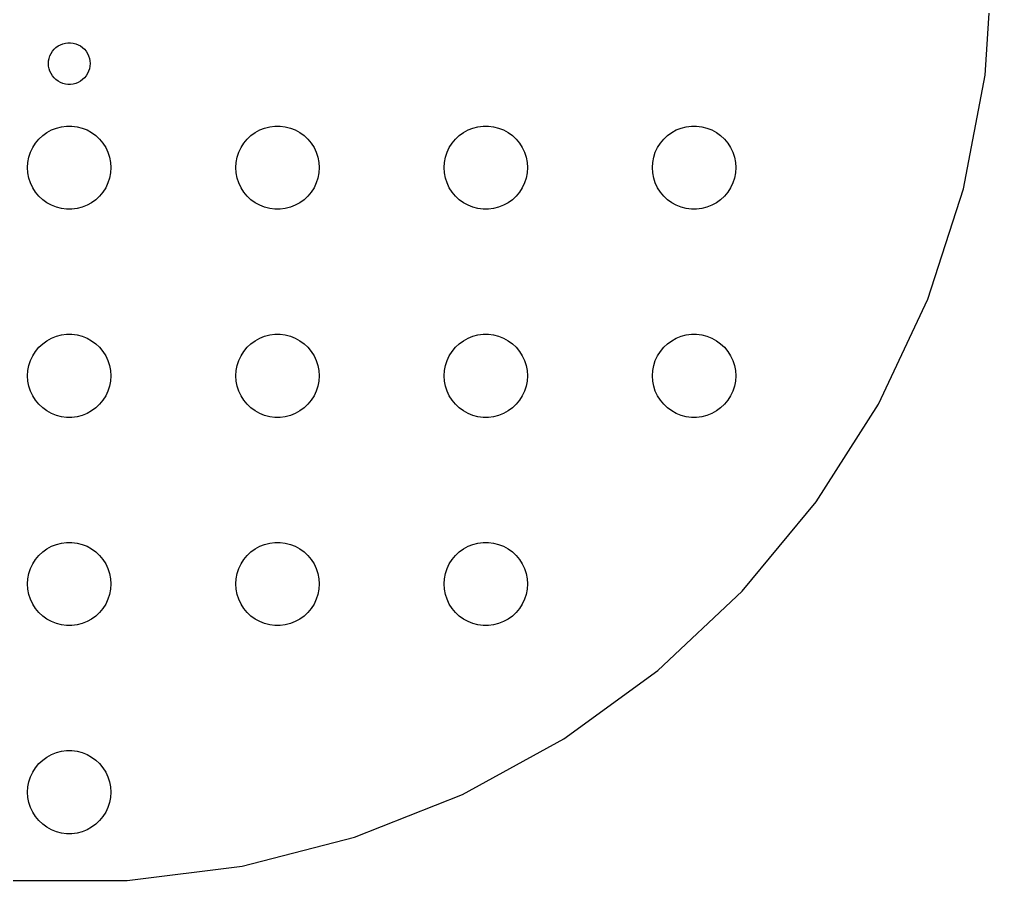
# Model space of a CAD drawing. Header units: metres. Extents: x -66 to 66, y -66 to 66.
# Drawn here: x -3.6 to 66.5, y -66.4 to -4.3 of the extents above; entities that cross this region are included whole.
import ezdxf

# ---------------------------------------------------------------- set-up
doc = ezdxf.new("R2010")
doc.units = ezdxf.units.M

msp = doc.modelspace()

# ---------------------------------------------------------------- linework, layer by layer
for p, q in [((65.9756, -8.33466), (66.5, 0)), ((-0.956131, -6.34422), (-0.803726, -6.23351)), ((-0.803726, -6.23351), (-0.638657, -6.14275)), ((-0.638657, -6.14275), (-0.463516, -6.07341)), ((-0.463516, -6.07341), (-0.281067, -6.02657)), ((-0.281067, -6.02657), (-0.094177, -6.00294)), ((-0.094177, -6.00294), (0.094177, -6.00294)), ((0.094177, -6.00294), (0.281067, -6.02657)), ((0.281067, -6.02657), (0.463516, -6.07341)), ((0.463516, -6.07341), (0.638657, -6.14275)), ((0.638657, -6.14275), (0.803726, -6.23351)), ((0.803726, -6.23351), (0.956131, -6.34422)), ((-1.45287, -7.12695), (-1.39465, -6.9478)), ((-1.39465, -6.9478), (-1.31445, -6.77736)), ((-1.31445, -6.77736), (-1.21352, -6.61832)), ((-1.21352, -6.61832), (-1.09344, -6.47318)), ((-1.09344, -6.47318), (-0.956131, -6.34422)), ((0.956131, -6.34422), (1.09344, -6.47318)), ((1.09344, -6.47318), (1.21352, -6.61832)), ((1.21352, -6.61832), (1.31445, -6.77736)), ((1.31445, -6.77736), (1.39465, -6.9478)), ((1.39465, -6.9478), (1.45287, -7.12695)), ((-1.5, -7.5), (-1.48816, -7.312)), ((-1.48816, -7.68799), (-1.5, -7.5)), ((-1.48816, -7.312), (-1.45287, -7.12695)), ((-1.45287, -7.87303), (-1.48816, -7.68799)), ((1.45287, -7.12695), (1.48816, -7.312)), ((1.48816, -7.68799), (1.45287, -7.87303)), ((1.48816, -7.312), (1.5, -7.5)), ((1.5, -7.5), (1.48816, -7.68799)), ((-1.39465, -8.05219), (-1.45287, -7.87303)), ((-1.31445, -8.22263), (-1.39465, -8.05219)), ((-1.21352, -8.38167), (-1.31445, -8.22263)), ((-1.09344, -8.52681), (-1.21352, -8.38167)), ((1.21352, -8.38167), (1.09344, -8.52681)), ((1.31445, -8.22263), (1.21352, -8.38167)), ((1.39465, -8.05219), (1.31445, -8.22263)), ((1.45287, -7.87303), (1.39465, -8.05219)), ((64.4108, -16.5379), (65.9756, -8.33466)), ((-0.956131, -8.65576), (-1.09344, -8.52681)), ((-0.803726, -8.76648), (-0.956131, -8.65576)), ((-0.638657, -8.85724), (-0.803726, -8.76648)), ((-0.463516, -8.92657), (-0.638657, -8.85724)), ((-0.281067, -8.97342), (-0.463516, -8.92657)), ((-0.094177, -8.99704), (-0.281067, -8.97342)), ((0.094177, -8.99704), (-0.094177, -8.99704)), ((0.281067, -8.97342), (0.094177, -8.99704)), ((0.463516, -8.92657), (0.281067, -8.97342)), ((0.638657, -8.85724), (0.463516, -8.92657)), ((0.803726, -8.76648), (0.638657, -8.85724)), ((0.956131, -8.65576), (0.803726, -8.76648)), ((1.09344, -8.52681), (0.956131, -8.65576)), ((-1.91226, -12.6884), (-1.60747, -12.467)), ((-1.60747, -12.467), (-1.27733, -12.2855)), ((-1.27733, -12.2855), (-0.927048, -12.1468)), ((-0.927048, -12.1468), (-0.562134, -12.0531)), ((-0.562134, -12.0531), (-0.18837, -12.0059)), ((-0.18837, -12.0059), (0.18837, -12.0059)), ((0.18837, -12.0059), (0.562134, -12.0531)), ((0.562134, -12.0531), (0.927048, -12.1468)), ((0.927048, -12.1468), (1.27733, -12.2855)), ((1.27733, -12.2855), (1.60747, -12.467)), ((1.60747, -12.467), (1.91226, -12.6884)), ((13.0877, -12.6884), (13.3925, -12.467)), ((13.3925, -12.467), (13.7227, -12.2855)), ((13.7227, -12.2855), (14.0729, -12.1468)), ((14.0729, -12.1468), (14.4379, -12.0531)), ((14.4379, -12.0531), (14.8116, -12.0059)), ((14.8116, -12.0059), (15.1884, -12.0059)), ((15.1884, -12.0059), (15.5621, -12.0531)), ((15.5621, -12.0531), (15.927, -12.1468)), ((15.927, -12.1468), (16.2773, -12.2855)), ((16.2773, -12.2855), (16.6075, -12.467)), ((16.6075, -12.467), (16.9123, -12.6884)), ((28.0877, -12.6884), (28.3925, -12.467)), ((28.3925, -12.467), (28.7227, -12.2855)), ((28.7227, -12.2855), (29.0729, -12.1468)), ((29.0729, -12.1468), (29.4379, -12.0531)), ((29.4379, -12.0531), (29.8116, -12.0059)), ((29.8116, -12.0059), (30.1884, -12.0059)), ((30.1884, -12.0059), (30.5621, -12.0531)), ((30.5621, -12.0531), (30.927, -12.1468)), ((30.927, -12.1468), (31.2773, -12.2855)), ((31.2773, -12.2855), (31.6075, -12.467)), ((31.6075, -12.467), (31.9123, -12.6884)), ((43.0877, -12.6884), (43.3925, -12.467)), ((43.3925, -12.467), (43.7227, -12.2855)), ((43.7227, -12.2855), (44.0729, -12.1468)), ((44.0729, -12.1468), (44.4379, -12.0531)), ((44.4379, -12.0531), (44.8116, -12.0059)), ((44.8116, -12.0059), (45.1884, -12.0059)), ((45.1884, -12.0059), (45.5621, -12.0531)), ((45.5621, -12.0531), (45.927, -12.1468)), ((45.927, -12.1468), (46.2773, -12.2855)), ((46.2773, -12.2855), (46.6075, -12.467)), ((46.6075, -12.467), (46.9123, -12.6884)), ((-2.62891, -13.5547), (-2.42705, -13.2366)), ((-2.42705, -13.2366), (-2.1869, -12.9464)), ((-2.1869, -12.9464), (-1.91226, -12.6884)), ((1.91226, -12.6884), (2.1869, -12.9464)), ((2.1869, -12.9464), (2.42705, -13.2366)), ((2.42705, -13.2366), (2.62891, -13.5547)), ((12.3711, -13.5547), (12.5729, -13.2366)), ((12.5729, -13.2366), (12.8131, -12.9464)), ((12.8131, -12.9464), (13.0877, -12.6884)), ((16.9123, -12.6884), (17.1869, -12.9464)), ((17.1869, -12.9464), (17.427, -13.2366)), ((17.427, -13.2366), (17.6289, -13.5547)), ((27.3711, -13.5547), (27.5729, -13.2366)), ((27.5729, -13.2366), (27.8131, -12.9464)), ((27.8131, -12.9464), (28.0877, -12.6884)), ((31.9123, -12.6884), (32.1869, -12.9464)), ((32.1869, -12.9464), (32.427, -13.2366)), ((32.427, -13.2366), (32.6289, -13.5547)), ((42.3711, -13.5547), (42.5729, -13.2366)), ((42.5729, -13.2366), (42.8131, -12.9464)), ((42.8131, -12.9464), (43.0877, -12.6884)), ((46.9123, -12.6884), (47.1869, -12.9464)), ((47.1869, -12.9464), (47.427, -13.2366)), ((47.427, -13.2366), (47.6289, -13.5547)), ((-2.90575, -14.2539), (-2.78932, -13.8956)), ((-2.78932, -13.8956), (-2.62891, -13.5547)), ((2.62891, -13.5547), (2.78932, -13.8956)), ((2.78932, -13.8956), (2.90575, -14.2539)), ((12.0942, -14.2539), (12.2107, -13.8956)), ((12.2107, -13.8956), (12.3711, -13.5547)), ((17.6289, -13.5547), (17.7893, -13.8956)), ((17.7893, -13.8956), (17.9057, -14.2539)), ((27.0942, -14.2539), (27.2107, -13.8956)), ((27.2107, -13.8956), (27.3711, -13.5547)), ((32.6289, -13.5547), (32.7893, -13.8956)), ((32.7893, -13.8956), (32.9057, -14.2539)), ((42.0942, -14.2539), (42.2107, -13.8956)), ((42.2107, -13.8956), (42.3711, -13.5547)), ((47.6289, -13.5547), (47.7893, -13.8956)), ((47.7893, -13.8956), (47.9057, -14.2539)), ((-3, -15), (-2.97633, -14.624)), ((-2.97633, -14.624), (-2.90575, -14.2539)), ((2.90575, -14.2539), (2.97633, -14.624)), ((2.97633, -14.624), (3, -15)), ((12, -15), (12.0237, -14.624)), ((12.0237, -14.624), (12.0942, -14.2539)), ((17.9057, -14.2539), (17.9763, -14.624)), ((17.9763, -14.624), (18, -15)), ((27, -15), (27.0237, -14.624)), ((27.0237, -14.624), (27.0942, -14.2539)), ((32.9057, -14.2539), (32.9763, -14.624)), ((32.9763, -14.624), (33, -15)), ((42, -15), (42.0237, -14.624)), ((42.0237, -14.624), (42.0942, -14.2539)), ((47.9057, -14.2539), (47.9763, -14.624)), ((47.9763, -14.624), (48, -15)), ((-2.97633, -15.376), (-3, -15)), ((-2.90575, -15.7461), (-2.97633, -15.376)), ((2.97633, -15.376), (2.90575, -15.7461)), ((3, -15), (2.97633, -15.376)), ((12.0237, -15.376), (12, -15)), ((12.0942, -15.7461), (12.0237, -15.376)), ((17.9763, -15.376), (17.9057, -15.7461)), ((18, -15), (17.9763, -15.376)), ((27.0237, -15.376), (27, -15)), ((27.0942, -15.7461), (27.0237, -15.376)), ((32.9763, -15.376), (32.9057, -15.7461)), ((33, -15), (32.9763, -15.376)), ((42.0237, -15.376), (42, -15)), ((42.0942, -15.7461), (42.0237, -15.376)), ((47.9763, -15.376), (47.9057, -15.7461)), ((48, -15), (47.9763, -15.376)), ((-2.78932, -16.1044), (-2.90575, -15.7461)), ((-2.62891, -16.4453), (-2.78932, -16.1044)), ((2.78932, -16.1044), (2.62891, -16.4453)), ((2.90575, -15.7461), (2.78932, -16.1044)), ((12.2107, -16.1044), (12.0942, -15.7461)), ((12.3711, -16.4453), (12.2107, -16.1044)), ((17.7893, -16.1044), (17.6289, -16.4453)), ((17.9057, -15.7461), (17.7893, -16.1044)), ((27.2107, -16.1044), (27.0942, -15.7461)), ((27.3711, -16.4453), (27.2107, -16.1044)), ((32.7893, -16.1044), (32.6289, -16.4453)), ((32.9057, -15.7461), (32.7893, -16.1044)), ((42.2107, -16.1044), (42.0942, -15.7461)), ((42.3711, -16.4453), (42.2107, -16.1044)), ((47.7893, -16.1044), (47.6289, -16.4453)), ((47.9057, -15.7461), (47.7893, -16.1044)), ((-2.42705, -16.7634), (-2.62891, -16.4453)), ((-2.1869, -17.0536), (-2.42705, -16.7634)), ((2.42705, -16.7634), (2.1869, -17.0536)), ((2.62891, -16.4453), (2.42705, -16.7634)), ((12.5729, -16.7634), (12.3711, -16.4453)), ((12.8131, -17.0536), (12.5729, -16.7634)), ((17.427, -16.7634), (17.1869, -17.0536)), ((17.6289, -16.4453), (17.427, -16.7634)), ((27.5729, -16.7634), (27.3711, -16.4453)), ((27.8131, -17.0536), (27.5729, -16.7634)), ((32.427, -16.7634), (32.1869, -17.0536)), ((32.6289, -16.4453), (32.427, -16.7634)), ((42.5729, -16.7634), (42.3711, -16.4453)), ((42.8131, -17.0536), (42.5729, -16.7634)), ((47.427, -16.7634), (47.1869, -17.0536)), ((47.6289, -16.4453), (47.427, -16.7634)), ((61.8301, -24.4803), (64.4108, -16.5379)), ((-1.91226, -17.3115), (-2.1869, -17.0536)), ((-1.60747, -17.533), (-1.91226, -17.3115)), ((1.91226, -17.3115), (1.60747, -17.533)), ((2.1869, -17.0536), (1.91226, -17.3115)), ((13.0877, -17.3115), (12.8131, -17.0536)), ((13.3925, -17.533), (13.0877, -17.3115)), ((16.9123, -17.3115), (16.6075, -17.533)), ((17.1869, -17.0536), (16.9123, -17.3115)), ((28.0877, -17.3115), (27.8131, -17.0536)), ((28.3925, -17.533), (28.0877, -17.3115)), ((31.9123, -17.3115), (31.6075, -17.533)), ((32.1869, -17.0536), (31.9123, -17.3115)), ((43.0877, -17.3115), (42.8131, -17.0536)), ((43.3925, -17.533), (43.0877, -17.3115)), ((46.9123, -17.3115), (46.6075, -17.533)), ((47.1869, -17.0536), (46.9123, -17.3115)), ((-1.27733, -17.7145), (-1.60747, -17.533)), ((-0.927048, -17.8532), (-1.27733, -17.7145)), ((-0.562134, -17.9469), (-0.927048, -17.8532)), ((-0.18837, -17.9941), (-0.562134, -17.9469)), ((0.18837, -17.9941), (-0.18837, -17.9941)), ((0.562134, -17.9469), (0.18837, -17.9941)), ((0.927048, -17.8532), (0.562134, -17.9469)), ((1.27733, -17.7145), (0.927048, -17.8532)), ((1.60747, -17.533), (1.27733, -17.7145)), ((13.7227, -17.7145), (13.3925, -17.533)), ((14.0729, -17.8532), (13.7227, -17.7145)), ((14.4379, -17.9469), (14.0729, -17.8532)), ((14.8116, -17.9941), (14.4379, -17.9469)), ((15.1884, -17.9941), (14.8116, -17.9941)), ((15.5621, -17.9469), (15.1884, -17.9941)), ((15.927, -17.8532), (15.5621, -17.9469)), ((16.2773, -17.7145), (15.927, -17.8532)), ((16.6075, -17.533), (16.2773, -17.7145)), ((28.7227, -17.7145), (28.3925, -17.533)), ((29.0729, -17.8532), (28.7227, -17.7145)), ((29.4379, -17.9469), (29.0729, -17.8532)), ((29.8116, -17.9941), (29.4379, -17.9469)), ((30.1884, -17.9941), (29.8116, -17.9941)), ((30.5621, -17.9469), (30.1884, -17.9941)), ((30.927, -17.8532), (30.5621, -17.9469)), ((31.2773, -17.7145), (30.927, -17.8532)), ((31.6075, -17.533), (31.2773, -17.7145)), ((43.7227, -17.7145), (43.3925, -17.533)), ((44.0729, -17.8532), (43.7227, -17.7145)), ((44.4379, -17.9469), (44.0729, -17.8532)), ((44.8116, -17.9941), (44.4379, -17.9469)), ((45.1884, -17.9941), (44.8116, -17.9941)), ((45.5621, -17.9469), (45.1884, -17.9941)), ((45.927, -17.8532), (45.5621, -17.9469)), ((46.2773, -17.7145), (45.927, -17.8532)), ((46.6075, -17.533), (46.2773, -17.7145)), ((58.2744, -32.0366), (61.8301, -24.4803)), ((-1.60747, -27.467), (-1.27733, -27.2855)), ((-1.27733, -27.2855), (-0.927048, -27.1468)), ((-0.927048, -27.1468), (-0.562134, -27.0531)), ((-0.562134, -27.0531), (-0.18837, -27.0059)), ((-0.18837, -27.0059), (0.18837, -27.0059)), ((0.18837, -27.0059), (0.562134, -27.0531)), ((0.562134, -27.0531), (0.927048, -27.1468)), ((0.927048, -27.1468), (1.27733, -27.2855)), ((1.27733, -27.2855), (1.60747, -27.467)), ((13.3925, -27.467), (13.7227, -27.2855)), ((13.7227, -27.2855), (14.0729, -27.1468)), ((14.0729, -27.1468), (14.4379, -27.0531)), ((14.4379, -27.0531), (14.8116, -27.0059)), ((14.8116, -27.0059), (15.1884, -27.0059)), ((15.1884, -27.0059), (15.5621, -27.0531)), ((15.5621, -27.0531), (15.927, -27.1468)), ((15.927, -27.1468), (16.2773, -27.2855)), ((16.2773, -27.2855), (16.6075, -27.467)), ((28.3925, -27.467), (28.7227, -27.2855)), ((28.7227, -27.2855), (29.0729, -27.1468)), ((29.0729, -27.1468), (29.4379, -27.0531)), ((29.4379, -27.0531), (29.8116, -27.0059)), ((29.8116, -27.0059), (30.1884, -27.0059)), ((30.1884, -27.0059), (30.5621, -27.0531)), ((30.5621, -27.0531), (30.927, -27.1468)), ((30.927, -27.1468), (31.2773, -27.2855)), ((31.2773, -27.2855), (31.6075, -27.467)), ((43.3925, -27.467), (43.7227, -27.2855)), ((43.7227, -27.2855), (44.0729, -27.1468)), ((44.0729, -27.1468), (44.4379, -27.0531)), ((44.4379, -27.0531), (44.8116, -27.0059)), ((44.8116, -27.0059), (45.1884, -27.0059)), ((45.1884, -27.0059), (45.5621, -27.0531)), ((45.5621, -27.0531), (45.927, -27.1468)), ((45.927, -27.1468), (46.2773, -27.2855)), ((46.2773, -27.2855), (46.6075, -27.467)), ((-2.42705, -28.2366), (-2.1869, -27.9464)), ((-2.1869, -27.9464), (-1.91226, -27.6884)), ((-1.91226, -27.6884), (-1.60747, -27.467)), ((1.60747, -27.467), (1.91226, -27.6884)), ((1.91226, -27.6884), (2.1869, -27.9464)), ((2.1869, -27.9464), (2.42705, -28.2366)), ((12.5729, -28.2366), (12.8131, -27.9464)), ((12.8131, -27.9464), (13.0877, -27.6884)), ((13.0877, -27.6884), (13.3925, -27.467)), ((16.6075, -27.467), (16.9123, -27.6884)), ((16.9123, -27.6884), (17.1869, -27.9464)), ((17.1869, -27.9464), (17.427, -28.2366)), ((27.5729, -28.2366), (27.8131, -27.9464)), ((27.8131, -27.9464), (28.0877, -27.6884)), ((28.0877, -27.6884), (28.3925, -27.467)), ((31.6075, -27.467), (31.9123, -27.6884)), ((31.9123, -27.6884), (32.1869, -27.9464)), ((32.1869, -27.9464), (32.427, -28.2366)), ((42.5729, -28.2366), (42.8131, -27.9464)), ((42.8131, -27.9464), (43.0877, -27.6884)), ((43.0877, -27.6884), (43.3925, -27.467)), ((46.6075, -27.467), (46.9123, -27.6884)), ((46.9123, -27.6884), (47.1869, -27.9464)), ((47.1869, -27.9464), (47.427, -28.2366)), ((-2.78932, -28.8956), (-2.62891, -28.5547)), ((-2.62891, -28.5547), (-2.42705, -28.2366)), ((2.42705, -28.2366), (2.62891, -28.5547)), ((2.62891, -28.5547), (2.78932, -28.8956)), ((12.2107, -28.8956), (12.3711, -28.5547)), ((12.3711, -28.5547), (12.5729, -28.2366)), ((17.427, -28.2366), (17.6289, -28.5547)), ((17.6289, -28.5547), (17.7893, -28.8956)), ((27.2107, -28.8956), (27.3711, -28.5547)), ((27.3711, -28.5547), (27.5729, -28.2366)), ((32.427, -28.2366), (32.6289, -28.5547)), ((32.6289, -28.5547), (32.7893, -28.8956)), ((42.2107, -28.8956), (42.3711, -28.5547)), ((42.3711, -28.5547), (42.5729, -28.2366)), ((47.427, -28.2366), (47.6289, -28.5547)), ((47.6289, -28.5547), (47.7893, -28.8956)), ((-2.97633, -29.624), (-2.90575, -29.2539)), ((-2.90575, -29.2539), (-2.78932, -28.8956)), ((2.78932, -28.8956), (2.90575, -29.2539)), ((2.90575, -29.2539), (2.97633, -29.624)), ((12.0237, -29.624), (12.0942, -29.2539)), ((12.0942, -29.2539), (12.2107, -28.8956)), ((17.7893, -28.8956), (17.9057, -29.2539)), ((17.9057, -29.2539), (17.9763, -29.624)), ((27.0237, -29.624), (27.0942, -29.2539)), ((27.0942, -29.2539), (27.2107, -28.8956)), ((32.7893, -28.8956), (32.9057, -29.2539)), ((32.9057, -29.2539), (32.9763, -29.624)), ((42.0237, -29.624), (42.0942, -29.2539)), ((42.0942, -29.2539), (42.2107, -28.8956)), ((47.7893, -28.8956), (47.9057, -29.2539)), ((47.9057, -29.2539), (47.9763, -29.624)), ((-3, -30), (-2.97633, -29.624)), ((-2.97633, -30.376), (-3, -30)), ((2.97633, -29.624), (3, -30)), ((3, -30), (2.97633, -30.376)), ((12, -30), (12.0237, -29.624)), ((12.0237, -30.376), (12, -30)), ((17.9763, -29.624), (18, -30)), ((18, -30), (17.9763, -30.376)), ((27, -30), (27.0237, -29.624)), ((27.0237, -30.376), (27, -30)), ((32.9763, -29.624), (33, -30)), ((33, -30), (32.9763, -30.376)), ((42, -30), (42.0237, -29.624)), ((42.0237, -30.376), (42, -30)), ((47.9763, -29.624), (48, -30)), ((48, -30), (47.9763, -30.376)), ((-2.90575, -30.7461), (-2.97633, -30.376)), ((-2.78932, -31.1044), (-2.90575, -30.7461)), ((2.90575, -30.7461), (2.78932, -31.1044)), ((2.97633, -30.376), (2.90575, -30.7461)), ((12.0942, -30.7461), (12.0237, -30.376)), ((12.2107, -31.1044), (12.0942, -30.7461)), ((17.9057, -30.7461), (17.7893, -31.1044)), ((17.9763, -30.376), (17.9057, -30.7461)), ((27.0942, -30.7461), (27.0237, -30.376)), ((27.2107, -31.1044), (27.0942, -30.7461)), ((32.9057, -30.7461), (32.7893, -31.1044)), ((32.9763, -30.376), (32.9057, -30.7461)), ((42.0942, -30.7461), (42.0237, -30.376)), ((42.2107, -31.1044), (42.0942, -30.7461)), ((47.9057, -30.7461), (47.7893, -31.1044)), ((47.9763, -30.376), (47.9057, -30.7461)), ((-2.62891, -31.4453), (-2.78932, -31.1044)), ((-2.42705, -31.7634), (-2.62891, -31.4453)), ((2.62891, -31.4453), (2.42705, -31.7634)), ((2.78932, -31.1044), (2.62891, -31.4453)), ((12.3711, -31.4453), (12.2107, -31.1044)), ((12.5729, -31.7634), (12.3711, -31.4453)), ((17.6289, -31.4453), (17.427, -31.7634)), ((17.7893, -31.1044), (17.6289, -31.4453)), ((27.3711, -31.4453), (27.2107, -31.1044)), ((27.5729, -31.7634), (27.3711, -31.4453)), ((32.6289, -31.4453), (32.427, -31.7634)), ((32.7893, -31.1044), (32.6289, -31.4453)), ((42.3711, -31.4453), (42.2107, -31.1044)), ((42.5729, -31.7634), (42.3711, -31.4453)), ((47.6289, -31.4453), (47.427, -31.7634)), ((47.7893, -31.1044), (47.6289, -31.4453)), ((-2.1869, -32.0536), (-2.42705, -31.7634)), ((-1.91226, -32.3115), (-2.1869, -32.0536)), ((2.1869, -32.0536), (1.91226, -32.3115)), ((2.42705, -31.7634), (2.1869, -32.0536)), ((12.8131, -32.0536), (12.5729, -31.7634)), ((13.0877, -32.3115), (12.8131, -32.0536)), ((17.1869, -32.0536), (16.9123, -32.3115)), ((17.427, -31.7634), (17.1869, -32.0536)), ((27.8131, -32.0536), (27.5729, -31.7634)), ((28.0877, -32.3115), (27.8131, -32.0536)), ((32.1869, -32.0536), (31.9123, -32.3115)), ((32.427, -31.7634), (32.1869, -32.0536)), ((42.8131, -32.0536), (42.5729, -31.7634)), ((43.0877, -32.3115), (42.8131, -32.0536)), ((47.1869, -32.0536), (46.9123, -32.3115)), ((47.427, -31.7634), (47.1869, -32.0536)), ((53.7996, -39.0877), (58.2744, -32.0366)), ((-1.60747, -32.533), (-1.91226, -32.3115)), ((-1.27733, -32.7145), (-1.60747, -32.533)), ((-0.927048, -32.8532), (-1.27733, -32.7145)), ((-0.562134, -32.9469), (-0.927048, -32.8532)), ((0.927048, -32.8532), (0.562134, -32.9469)), ((1.27733, -32.7145), (0.927048, -32.8532)), ((1.60747, -32.533), (1.27733, -32.7145)), ((1.91226, -32.3115), (1.60747, -32.533)), ((13.3925, -32.533), (13.0877, -32.3115)), ((13.7227, -32.7145), (13.3925, -32.533)), ((14.0729, -32.8532), (13.7227, -32.7145)), ((14.4379, -32.9469), (14.0729, -32.8532)), ((15.927, -32.8532), (15.5621, -32.9469)), ((16.2773, -32.7145), (15.927, -32.8532)), ((16.6075, -32.533), (16.2773, -32.7145)), ((16.9123, -32.3115), (16.6075, -32.533)), ((28.3925, -32.533), (28.0877, -32.3115)), ((28.7227, -32.7145), (28.3925, -32.533)), ((29.0729, -32.8532), (28.7227, -32.7145)), ((29.4379, -32.9469), (29.0729, -32.8532)), ((30.927, -32.8532), (30.5621, -32.9469)), ((31.2773, -32.7145), (30.927, -32.8532)), ((31.6075, -32.533), (31.2773, -32.7145)), ((31.9123, -32.3115), (31.6075, -32.533)), ((43.3925, -32.533), (43.0877, -32.3115)), ((43.7227, -32.7145), (43.3925, -32.533)), ((44.0729, -32.8532), (43.7227, -32.7145)), ((44.4379, -32.9469), (44.0729, -32.8532)), ((45.927, -32.8532), (45.5621, -32.9469)), ((46.2773, -32.7145), (45.927, -32.8532)), ((46.6075, -32.533), (46.2773, -32.7145)), ((46.9123, -32.3115), (46.6075, -32.533)), ((-0.18837, -32.9941), (-0.562134, -32.9469)), ((0.18837, -32.9941), (-0.18837, -32.9941)), ((0.562134, -32.9469), (0.18837, -32.9941)), ((14.8116, -32.9941), (14.4379, -32.9469)), ((15.1884, -32.9941), (14.8116, -32.9941)), ((15.5621, -32.9469), (15.1884, -32.9941)), ((29.8116, -32.9941), (29.4379, -32.9469)), ((30.1884, -32.9941), (29.8116, -32.9941)), ((30.5621, -32.9469), (30.1884, -32.9941)), ((44.8116, -32.9941), (44.4379, -32.9469)), ((45.1884, -32.9941), (44.8116, -32.9941)), ((45.5621, -32.9469), (45.1884, -32.9941)), ((48.4764, -45.5224), (53.7996, -39.0877)), ((-0.562134, -42.0531), (-0.18837, -42.0059)), ((-0.18837, -42.0059), (0.18837, -42.0059)), ((0.18837, -42.0059), (0.562134, -42.0531)), ((14.4379, -42.0531), (14.8116, -42.0059)), ((14.8116, -42.0059), (15.1884, -42.0059)), ((15.1884, -42.0059), (15.5621, -42.0531)), ((29.4379, -42.0531), (29.8116, -42.0059)), ((29.8116, -42.0059), (30.1884, -42.0059)), ((30.1884, -42.0059), (30.5621, -42.0531)), ((-2.1869, -42.9464), (-1.91226, -42.6885)), ((-1.91226, -42.6885), (-1.60747, -42.467)), ((-1.60747, -42.467), (-1.27733, -42.2855)), ((-1.27733, -42.2855), (-0.927048, -42.1468)), ((-0.927048, -42.1468), (-0.562134, -42.0531)), ((0.562134, -42.0531), (0.927048, -42.1468)), ((0.927048, -42.1468), (1.27733, -42.2855)), ((1.27733, -42.2855), (1.60747, -42.467)), ((1.60747, -42.467), (1.91226, -42.6885)), ((1.91226, -42.6885), (2.1869, -42.9464)), ((12.8131, -42.9464), (13.0877, -42.6885)), ((13.0877, -42.6885), (13.3925, -42.467)), ((13.3925, -42.467), (13.7227, -42.2855)), ((13.7227, -42.2855), (14.0729, -42.1468)), ((14.0729, -42.1468), (14.4379, -42.0531)), ((15.5621, -42.0531), (15.927, -42.1468)), ((15.927, -42.1468), (16.2773, -42.2855)), ((16.2773, -42.2855), (16.6075, -42.467)), ((16.6075, -42.467), (16.9123, -42.6885)), ((16.9123, -42.6885), (17.1869, -42.9464)), ((27.8131, -42.9464), (28.0877, -42.6885)), ((28.0877, -42.6885), (28.3925, -42.467)), ((28.3925, -42.467), (28.7227, -42.2855)), ((28.7227, -42.2855), (29.0729, -42.1468)), ((29.0729, -42.1468), (29.4379, -42.0531)), ((30.5621, -42.0531), (30.927, -42.1468)), ((30.927, -42.1468), (31.2773, -42.2855)), ((31.2773, -42.2855), (31.6075, -42.467)), ((31.6075, -42.467), (31.9123, -42.6885)), ((31.9123, -42.6885), (32.1869, -42.9464)), ((-2.62891, -43.5547), (-2.42705, -43.2366)), ((-2.42705, -43.2366), (-2.1869, -42.9464)), ((2.1869, -42.9464), (2.42705, -43.2366)), ((2.42705, -43.2366), (2.62891, -43.5547)), ((12.3711, -43.5547), (12.5729, -43.2366)), ((12.5729, -43.2366), (12.8131, -42.9464)), ((17.1869, -42.9464), (17.427, -43.2366)), ((17.427, -43.2366), (17.6289, -43.5547)), ((27.3711, -43.5547), (27.5729, -43.2366)), ((27.5729, -43.2366), (27.8131, -42.9464)), ((32.1869, -42.9464), (32.427, -43.2366)), ((32.427, -43.2366), (32.6289, -43.5547)), ((-2.90575, -44.2539), (-2.78932, -43.8956)), ((-2.78932, -43.8956), (-2.62891, -43.5547)), ((2.62891, -43.5547), (2.78932, -43.8956)), ((2.78932, -43.8956), (2.90575, -44.2539)), ((12.0942, -44.2539), (12.2107, -43.8956)), ((12.2107, -43.8956), (12.3711, -43.5547)), ((17.6289, -43.5547), (17.7893, -43.8956)), ((17.7893, -43.8956), (17.9057, -44.2539)), ((27.0942, -44.2539), (27.2107, -43.8956)), ((27.2107, -43.8956), (27.3711, -43.5547)), ((32.6289, -43.5547), (32.7893, -43.8956)), ((32.7893, -43.8956), (32.9057, -44.2539)), ((-3, -45), (-2.97633, -44.624)), ((-2.97633, -44.624), (-2.90575, -44.2539)), ((2.90575, -44.2539), (2.97633, -44.624)), ((2.97633, -44.624), (3, -45)), ((12, -45), (12.0237, -44.624)), ((12.0237, -44.624), (12.0942, -44.2539)), ((17.9057, -44.2539), (17.9763, -44.624)), ((17.9763, -44.624), (18, -45)), ((27, -45), (27.0237, -44.624)), ((27.0237, -44.624), (27.0942, -44.2539)), ((32.9057, -44.2539), (32.9763, -44.624)), ((32.9763, -44.624), (33, -45)), ((-2.97633, -45.376), (-3, -45)), ((-2.90575, -45.7461), (-2.97633, -45.376)), ((2.97633, -45.376), (2.90575, -45.7461)), ((3, -45), (2.97633, -45.376)), ((12.0237, -45.376), (12, -45)), ((12.0942, -45.7461), (12.0237, -45.376)), ((17.9763, -45.376), (17.9057, -45.7461)), ((18, -45), (17.9763, -45.376)), ((27.0237, -45.376), (27, -45)), ((27.0942, -45.7461), (27.0237, -45.376)), ((32.9763, -45.376), (32.9057, -45.7461)), ((33, -45), (32.9763, -45.376)), ((42.3887, -51.2391), (48.4764, -45.5224)), ((-2.78932, -46.1044), (-2.90575, -45.7461)), ((-2.62891, -46.4453), (-2.78932, -46.1044)), ((2.78932, -46.1044), (2.62891, -46.4453)), ((2.90575, -45.7461), (2.78932, -46.1044)), ((12.2107, -46.1044), (12.0942, -45.7461)), ((12.3711, -46.4453), (12.2107, -46.1044)), ((17.7893, -46.1044), (17.6289, -46.4453)), ((17.9057, -45.7461), (17.7893, -46.1044)), ((27.2107, -46.1044), (27.0942, -45.7461)), ((27.3711, -46.4453), (27.2107, -46.1044)), ((32.7893, -46.1044), (32.6289, -46.4453)), ((32.9057, -45.7461), (32.7893, -46.1044)), ((-2.42705, -46.7634), (-2.62891, -46.4453)), ((-2.1869, -47.0536), (-2.42705, -46.7634)), ((2.42705, -46.7634), (2.1869, -47.0536)), ((2.62891, -46.4453), (2.42705, -46.7634)), ((12.5729, -46.7634), (12.3711, -46.4453)), ((12.8131, -47.0536), (12.5729, -46.7634)), ((17.427, -46.7634), (17.1869, -47.0536)), ((17.6289, -46.4453), (17.427, -46.7634)), ((27.5729, -46.7634), (27.3711, -46.4453)), ((27.8131, -47.0536), (27.5729, -46.7634)), ((32.427, -46.7634), (32.1869, -47.0536)), ((32.6289, -46.4453), (32.427, -46.7634)), ((-1.91226, -47.3115), (-2.1869, -47.0536)), ((-1.60747, -47.533), (-1.91226, -47.3115)), ((-1.27733, -47.7145), (-1.60747, -47.533)), ((1.60747, -47.533), (1.27733, -47.7145)), ((1.91226, -47.3115), (1.60747, -47.533)), ((2.1869, -47.0536), (1.91226, -47.3115)), ((13.0877, -47.3115), (12.8131, -47.0536)), ((13.3925, -47.533), (13.0877, -47.3115)), ((13.7227, -47.7145), (13.3925, -47.533)), ((16.6075, -47.533), (16.2773, -47.7145)), ((16.9123, -47.3115), (16.6075, -47.533)), ((17.1869, -47.0536), (16.9123, -47.3115)), ((28.0877, -47.3115), (27.8131, -47.0536)), ((28.3925, -47.533), (28.0877, -47.3115)), ((28.7227, -47.7145), (28.3925, -47.533)), ((31.6075, -47.533), (31.2773, -47.7145)), ((31.9123, -47.3115), (31.6075, -47.533)), ((32.1869, -47.0536), (31.9123, -47.3115)), ((-0.927048, -47.8532), (-1.27733, -47.7145)), ((-0.562134, -47.9469), (-0.927048, -47.8532)), ((-0.18837, -47.9941), (-0.562134, -47.9469)), ((0.18837, -47.9941), (-0.18837, -47.9941)), ((0.562134, -47.9469), (0.18837, -47.9941)), ((0.927048, -47.8532), (0.562134, -47.9469)), ((1.27733, -47.7145), (0.927048, -47.8532)), ((14.0729, -47.8532), (13.7227, -47.7145)), ((14.4379, -47.9469), (14.0729, -47.8532)), ((14.8116, -47.9941), (14.4379, -47.9469)), ((15.1884, -47.9941), (14.8116, -47.9941)), ((15.5621, -47.9469), (15.1884, -47.9941)), ((15.927, -47.8532), (15.5621, -47.9469)), ((16.2773, -47.7145), (15.927, -47.8532)), ((29.0729, -47.8532), (28.7227, -47.7145)), ((29.4379, -47.9469), (29.0729, -47.8532)), ((29.8116, -47.9941), (29.4379, -47.9469)), ((30.1884, -47.9941), (29.8116, -47.9941)), ((30.5621, -47.9469), (30.1884, -47.9941)), ((30.927, -47.8532), (30.5621, -47.9469)), ((31.2773, -47.7145), (30.927, -47.8532)), ((35.6325, -56.1478), (42.3887, -51.2391)), ((28.3143, -60.171), (35.6325, -56.1478)), ((-1.91226, -57.6885), (-1.60747, -57.467)), ((-1.60747, -57.467), (-1.27733, -57.2855)), ((-1.27733, -57.2855), (-0.927048, -57.1468)), ((-0.927048, -57.1468), (-0.562134, -57.0531)), ((-0.562134, -57.0531), (-0.18837, -57.0059)), ((-0.18837, -57.0059), (0.18837, -57.0059)), ((0.18837, -57.0059), (0.562134, -57.0531)), ((0.562134, -57.0531), (0.927048, -57.1468)), ((0.927048, -57.1468), (1.27733, -57.2855)), ((1.27733, -57.2855), (1.60747, -57.467)), ((1.60747, -57.467), (1.91226, -57.6885)), ((-2.42705, -58.2366), (-2.1869, -57.9464)), ((-2.1869, -57.9464), (-1.91226, -57.6885)), ((1.91226, -57.6885), (2.1869, -57.9464)), ((2.1869, -57.9464), (2.42705, -58.2366)), ((-2.78932, -58.8956), (-2.62891, -58.5547)), ((-2.62891, -58.5547), (-2.42705, -58.2366)), ((2.42705, -58.2366), (2.62891, -58.5547)), ((2.62891, -58.5547), (2.78932, -58.8956)), ((-2.97633, -59.624), (-2.90575, -59.2539)), ((-2.90575, -59.2539), (-2.78932, -58.8956)), ((2.78932, -58.8956), (2.90575, -59.2539)), ((2.90575, -59.2539), (2.97633, -59.624)), ((-3, -60), (-2.97633, -59.624)), ((-2.97633, -60.376), (-3, -60)), ((2.97633, -59.624), (3, -60)), ((3, -60), (2.97633, -60.376)), ((20.5496, -63.2453), (28.3143, -60.171)), ((-2.90575, -60.7461), (-2.97633, -60.376)), ((-2.78932, -61.1044), (-2.90575, -60.7461)), ((2.90575, -60.7461), (2.78932, -61.1044)), ((2.97633, -60.376), (2.90575, -60.7461)), ((-2.62891, -61.4453), (-2.78932, -61.1044)), ((-2.42705, -61.7634), (-2.62891, -61.4453)), ((2.62891, -61.4453), (2.42705, -61.7634)), ((2.78932, -61.1044), (2.62891, -61.4453)), ((-2.1869, -62.0536), (-2.42705, -61.7634)), ((-1.91226, -62.3115), (-2.1869, -62.0536)), ((-1.60747, -62.533), (-1.91226, -62.3115)), ((1.91226, -62.3115), (1.60747, -62.533)), ((2.1869, -62.0536), (1.91226, -62.3115)), ((2.42705, -61.7634), (2.1869, -62.0536)), ((-1.27733, -62.7145), (-1.60747, -62.533)), ((-0.927048, -62.8532), (-1.27733, -62.7145)), ((-0.562134, -62.9469), (-0.927048, -62.8532)), ((-0.18837, -62.9941), (-0.562134, -62.9469)), ((0.18837, -62.9941), (-0.18837, -62.9941)), ((0.562134, -62.9469), (0.18837, -62.9941)), ((0.927048, -62.8532), (0.562134, -62.9469)), ((1.27733, -62.7145), (0.927048, -62.8532)), ((1.60747, -62.533), (1.27733, -62.7145)), ((12.4608, -65.3221), (20.5496, -63.2453)), ((4.17557, -66.3688), (12.4608, -65.3221)), ((-4.17557, -66.3688), (4.17557, -66.3688))]:
    msp.add_line(p, q)

doc.saveas('drawing.dxf')
